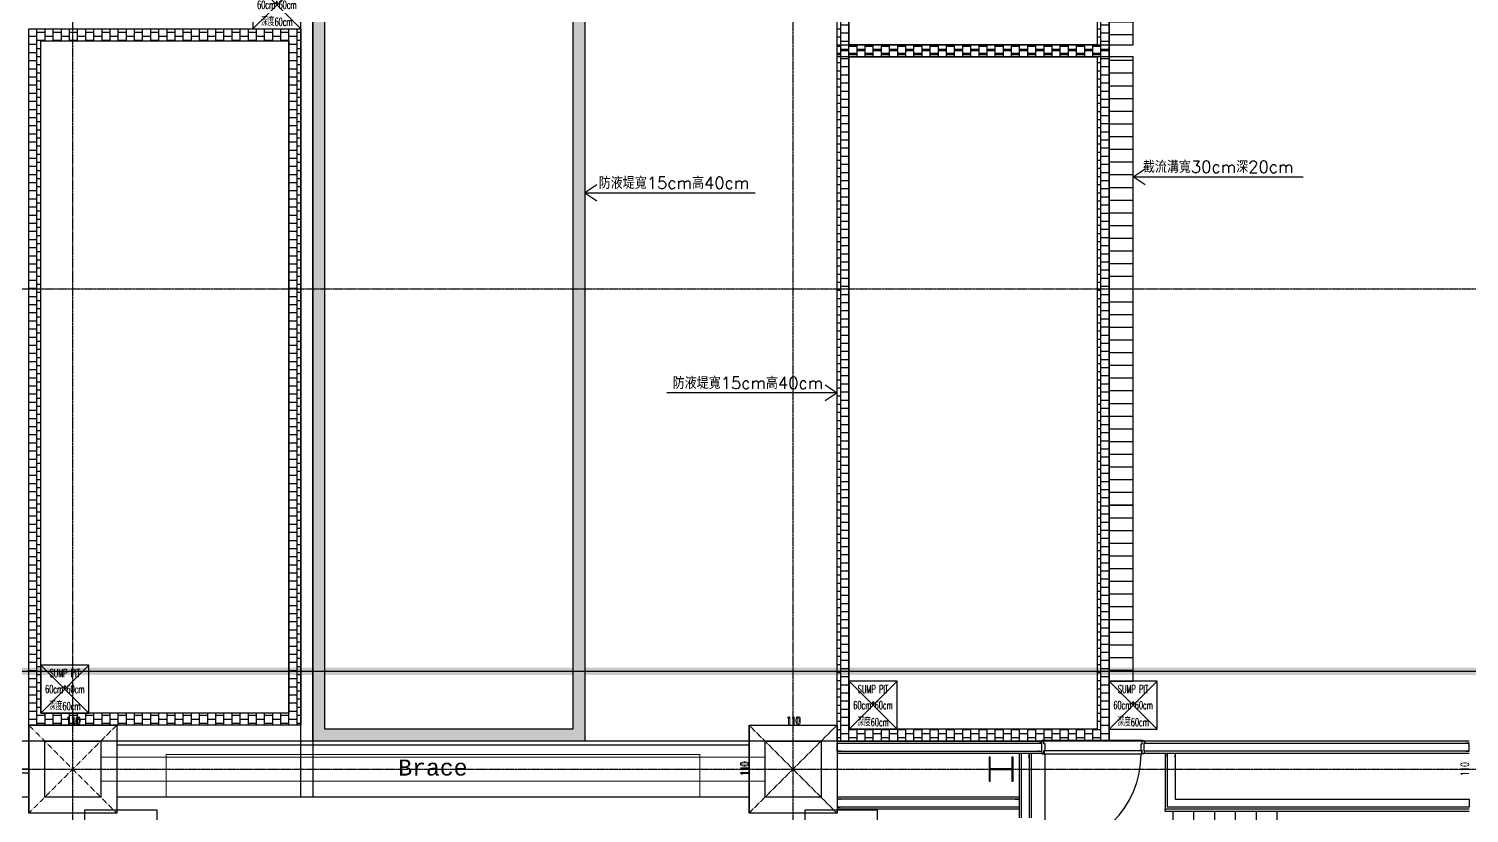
# Model space of a CAD drawing. Header units: millimetres. Extents: x -21841 to 195597, y -1659 to 112111.
# Drawn here: x 12605 to 14405, y 11495 to 12475 of the extents above; entities that cross this region are included whole.
import ezdxf
from ezdxf.enums import TextEntityAlignment as Align

# ---------------------------------------------------------------- set-up
doc = ezdxf.new("R2010")
doc.units = ezdxf.units.MM
doc.linetypes.add('X-N-FAB-L10$0$COL-CEN-LIN', pattern=[3.25, 2.5, -0.25, 0.25, -0.25])
doc.linetypes.add('X-N-FAB-L10$0$HIDDEN', pattern=[0.375, 0.25, -0.125])
for name, color, linetype in [('0-FMCS', 6, 'Continuous'), ('0-XREF', 7, 'Continuous'), ('188K-SM-07-F10-MECH-Nature Gas-Y2257103$0$0-NG', 1, 'Continuous'), ('X-N-FAB-L10$0$0-NC', 8, 'Continuous'), ('X-N-FAB-L10$0$0-ND', 8, 'Continuous'), ('X-N-FAB-L10$0$00-Dike', 5, 'Continuous'), ('X-N-FAB-L10$0$00-SUMP PIT', 3, 'Continuous'), ('X-N-FAB-L10$0$00-截流溝', 8, 'Continuous'), ('X-N-FAB-L10$0$08', 8, 'Continuous'), ('X-N-FAB-L10$0$A-WALL-IN', 8, 'Continuous'), ('X-N-FAB-L10$0$CCL', 8, 'X-N-FAB-L10$0$COL-CEN-LIN'), ('X-N-FAB-L10$0$COL', 8, 'Continuous'), ('X-N-FAB-L10$0$COL-S', 8, 'Continuous'), ('X-N-FAB-L10$0$DOOR', 8, 'Continuous'), ('X-N-FAB-L10$0$DRAIN', 8, 'Continuous'), ('X-N-FAB-L10$0$ST', 8, 'Continuous'), ('X-N-FAB-L10$0$TXT', 8, 'Continuous'), ('X-N-FAB-L10$0$TXT-C', 8, 'Continuous'), ('X-N-FAB-L10$0$WALL-P', 8, 'Continuous'), ('X-N-FAB-L10$0$WALL-RC', 8, 'Continuous'), ('X-S-FAB-L10$0$0-DIM-TXT', 8, 'Continuous'), ('X-S-FAB-L10$0$Steel Frame-188K', 8, 'Continuous')]:
    doc.layers.add(name, color=color, linetype=linetype)
doc.layers.add('X-N-FAB-L10$0$ARC', color=8, linetype='Continuous', lineweight=0)
doc.styles.add('X-N-FAB-L10$0$ATS', font='monotxt.shx', dxfattribs={"bigfont": 'BIGFONT.shx'})
doc.styles.add('X-N-FAB-L10$0$CHINA', font='simplex.shx', dxfattribs={"width": 0.75, "bigfont": 'chineset.shx'})
doc.styles.add('X-N-FAB-L10$0$COL-NUM', font='romanc')
doc.styles.add('X-N-FAB-L10$0$DIM', font='simplex.shx', dxfattribs={"width": 0.67, "bigfont": 'chineset.shx'})
doc.styles.add('X-N-FAB-L10$0$STANDARD', font='SIMPLEX', dxfattribs={"bigfont": 'BIGFONT'})
doc.styles.add('X-S-FAB-L10$0$CHINA', font='simplex.shx', dxfattribs={"width": 0.75, "bigfont": 'chineset.shx'})
doc.styles.add('X-S-FAB-L10$0$Standard', font='', dxfattribs={"width": 0.8})
doc.styles.add('X-S-FAB-L10$0$TG_NOTE_TEXT', font='simplex.shx', dxfattribs={"width": 0.75, "bigfont": 'chineset.shx'})
doc.styles.get('X-S-FAB-L10$0$Standard').set_extended_font_data('Microsoft JhengHei')

# ---------------------------------------------------------------- blocks, each defined once
blk = doc.blocks.new('X-N-FAB-L10$0$SUMP PIT')
at = {"layer": 'X-N-FAB-L10$0$08'}
for p, q in [((-30, 30), (30, -30)), ((-30, -30), (30, 30))]:
    blk.add_line(p, q, dxfattribs=at)
blk.add_lwpolyline([(-30, -30), (30, -30), (30, 30), (-30, 30)], close=True, dxfattribs=at)
at = {"layer": 'X-N-FAB-L10$0$TXT-C', "style": 'X-N-FAB-L10$0$STANDARD', "width": 0.6}
for s, p in [('SUMP PIT', (0, 20)), ('60cm*60cm', (0, 0)), ('深度60cm', (0, -20))]:
    blk.add_text(s, height=10, dxfattribs=at).set_placement(p, align=Align.MIDDLE)
blk = doc.blocks.new('X-N-FAB-L10')
at = {"layer": 'X-N-FAB-L10$0$00-Dike'}
h = blk.add_hatch(dxfattribs=at)
h.set_pattern_fill('AR-B88', color=8, scale=0.05, angle=810)
h.set_pattern_definition([(90, (25862.5, -2018.655), (-10.16, 6e-15), []), (180, (25862.5, -2018.655), (-10.16, -5.08), [10.16, -10.16])])
h.paths.add_polyline_path([(13615, 12440), (13615, 13310), (13955, 13310), (13955, 12440)])
h.paths.add_polyline_path([(13630, 12455), (13630, 13295), (13940, 13295), (13940, 12455)], flags=16)
h = blk.add_hatch(dxfattribs=at)
h.set_pattern_fill('AR-B88', color=8, scale=0.05, angle=810)
h.set_pattern_definition([(90, (25207.5, -2903.655), (-10.16, 6e-15), []), (180, (25207.5, -2903.655), (-10.16, -5.08), [10.16, -10.16])])
h.paths.add_polyline_path([(12960, 11585), (12960, 12955), (13300, 12955), (13300, 11585)])
h.paths.add_polyline_path([(12975, 11600), (12975, 12940), (13285, 12940), (13285, 11600)], flags=16)
h = blk.add_hatch(dxfattribs=at)
h.set_pattern_fill('AR-B88', color=8, scale=0.05, angle=990)
h.set_pattern_definition([(270, (697.5, 26933.655), (10.16, -7e-15), []), (360, (697.5, 26933.655), (10.16, 5.08), [10.16, -10.16])])
h.paths.add_polyline_path([(12945, 12475), (12945, 11605), (12605, 11605), (12605, 12475)])
h.paths.add_polyline_path([(12930, 12460), (12930, 11620), (12620, 11620), (12620, 12460)], flags=16)
h = blk.add_hatch(dxfattribs=at)
h.set_pattern_fill('AR-B88', color=8, scale=0.05, angle=810)
h.set_pattern_definition([(90, (25862.5, -2873.655), (-10.16, 6e-15), []), (180, (25862.5, -2873.655), (-10.16, -5.08), [10.16, -10.16])])
h.paths.add_polyline_path([(13615, 11585), (13615, 12455), (13955, 12455), (13955, 11585)])
h.paths.add_polyline_path([(13630, 11600), (13630, 12440), (13940, 12440), (13940, 11600)], flags=16)
at = {"layer": 'X-N-FAB-L10$0$00-截流溝'}
h = blk.add_hatch(dxfattribs=at)
h.set_pattern_fill('ANSI31', color=8, scale=5, angle=-45)
h.set_pattern_definition([(360, (1130, 26421.923), (6e-15, 15.875), [])])
h.paths.add_polyline_path([(13955, 13250), (13955, 12455), (13985, 12455), (13985, 13250)])
h = blk.add_hatch(dxfattribs=at)
h.set_pattern_fill('ANSI31', color=8, scale=5, angle=-45)
h.set_pattern_definition([(360, (1130, 25611.923), (6e-15, 15.875), [])])
h.paths.add_polyline_path([(13955, 12440), (13955, 11660), (13985, 11660), (13985, 12440)])
at = {"layer": 'DEFPOINTS', "color": 8, "linetype": 'X-N-FAB-L10$0$HIDDEN', "ltscale": 0.1}
for p, q in [((12715, 11605), (12605, 11495)), ((12605, 11605), (12715, 11495)), ((12715, 11605), (12605, 11495)), ((12605, 11605), (12715, 11495)), ((13615, 11605), (13505, 11495)), ((13505, 11605), (13615, 11495)), ((13615, 11605), (13505, 11495)), ((13505, 11605), (13615, 11495))]:
    blk.add_line(p, q, dxfattribs=at)
at = {"layer": 'DEFPOINTS', "color": 8}
for p, q in [((12605, 11605), (12715, 11605)), ((12605, 11605), (12605, 11495)), ((12605, 11605), (12715, 11605)), ((12605, 11605), (12605, 11495)), ((13505, 11605), (13615, 11605)), ((13505, 11605), (13505, 11495)), ((13505, 11605), (13615, 11605)), ((13505, 11605), (13505, 11495))]:
    blk.add_line(p, q, dxfattribs=at)
at = {"layer": 'X-N-FAB-L10$0$00-Dike', "color": 8}
for points in [[(13615, 12440), (13615, 13310), (13955, 13310), (13955, 12440)], [(13630, 12455), (13630, 13295), (13940, 13295), (13940, 12455)], [(12960, 11585), (12960, 12955), (13300, 12955), (13300, 11585)], [(12975, 11600), (12975, 12940), (13285, 12940), (13285, 11600)], [(12945, 12475), (12945, 11605), (12605, 11605), (12605, 12475)], [(12930, 12460), (12930, 11620), (12620, 11620), (12620, 12460)], [(13615, 11585), (13615, 12455), (13955, 12455), (13955, 11585)], [(13630, 11600), (13630, 12440), (13940, 12440), (13940, 11600)]]:
    blk.add_lwpolyline(points, close=True, dxfattribs=at)
for points in [[(13315, 12280), (13300, 12270), (13315, 12260)], [(13600, 12030), (13615, 12020), (13600, 12010)]]:
    blk.add_lwpolyline(points, dxfattribs=at)
at = {"layer": 'X-N-FAB-L10$0$00-截流溝', "color": 8}
for points in [[(13955, 13250), (13955, 12455), (13985, 12455), (13985, 13250)], [(13955, 12440), (13955, 11660), (13985, 11660), (13985, 12440)]]:
    blk.add_lwpolyline(points, close=True, dxfattribs=at)
at = {"layer": 'X-N-FAB-L10$0$08', "color": 8}
for p, q in [((13615, 12440), (13615, 13310)), ((13955, 13310), (13955, 12440)), ((13630, 12455), (13630, 13295)), ((13940, 13295), (13940, 12455)), ((12960, 11585), (12960, 12955)), ((13300, 12955), (13300, 11585)), ((12975, 11600), (12975, 12940)), ((13285, 12940), (13285, 11600)), ((12605, 11605), (12605, 12475)), ((12945, 12475), (12945, 11605)), ((12620, 11620), (12620, 12460)), ((12620, 12460), (12930, 12460)), ((12930, 12460), (12930, 11620)), ((13615, 11585), (13615, 12455)), ((13615, 12455), (13955, 12455)), ((13955, 12440), (13615, 12440)), ((13940, 12455), (13630, 12455)), ((13630, 11600), (13630, 12440)), ((13630, 12440), (13940, 12440)), ((13940, 12440), (13940, 11600)), ((13955, 12455), (13955, 11585)), ((12620, 11680), (12680, 11620)), ((12620, 11620), (12680, 11680)), ((12680, 11680), (12620, 11680)), ((12620, 11680), (12620, 11620)), ((12680, 11620), (12680, 11680)), ((13630, 11660), (13690, 11600)), ((13630, 11600), (13690, 11660)), ((13690, 11660), (13630, 11660)), ((13630, 11660), (13630, 11600)), ((13690, 11600), (13690, 11660)), ((13955, 11660), (14015, 11600)), ((13955, 11600), (14015, 11660)), ((14015, 11660), (13955, 11660)), ((13955, 11660), (13955, 11600)), ((14015, 11600), (14015, 11660)), ((12930, 11620), (12620, 11620)), ((12620, 11620), (12680, 11620)), ((12945, 11605), (12605, 11605)), ((13285, 11600), (12975, 11600)), ((13940, 11600), (13630, 11600)), ((13630, 11600), (13690, 11600)), ((13955, 11600), (14015, 11600)), ((13300, 11585), (12960, 11585)), ((13955, 11585), (13615, 11585))]:
    blk.add_line(p, q, dxfattribs=at)
at = {"layer": 'X-N-FAB-L10$0$08', "color": 8, "linetype": 'Continuous'}
for p, q in [((13955, 12467.798), (13985, 12467.798)), ((13955, 12435.673), (13985, 12435.673)), ((13955, 12419.798), (13985, 12419.798)), ((13955, 12403.923), (13985, 12403.923)), ((13955, 12388.048), (13985, 12388.048)), ((13955, 12372.173), (13985, 12372.173)), ((13955, 12356.298), (13985, 12356.298)), ((13955, 12340.423), (13985, 12340.423)), ((13955, 12324.548), (13985, 12324.548)), ((13955, 12308.673), (13985, 12308.673)), ((13955, 12292.798), (13985, 12292.798)), ((13955, 12276.923), (13985, 12276.923)), ((13955, 12261.048), (13985, 12261.048)), ((13955, 12245.173), (13985, 12245.173)), ((13955, 12229.298), (13985, 12229.298)), ((13955, 12213.423), (13985, 12213.423)), ((13955, 12197.548), (13985, 12197.548)), ((13955, 12181.673), (13985, 12181.673)), ((13955, 12165.798), (13985, 12165.798)), ((13955, 12149.923), (13985, 12149.923)), ((13955, 12134.048), (13985, 12134.048)), ((13955, 12118.173), (13985, 12118.173)), ((13955, 12102.298), (13985, 12102.298)), ((13955, 12086.423), (13985, 12086.423)), ((13955, 12070.548), (13985, 12070.548)), ((13955, 12054.673), (13985, 12054.673)), ((13955, 12038.798), (13985, 12038.798)), ((13955, 12022.923), (13985, 12022.923)), ((13955, 12007.048), (13985, 12007.048)), ((13955, 11991.173), (13985, 11991.173)), ((13955, 11975.298), (13985, 11975.298)), ((13955, 11959.423), (13985, 11959.423)), ((13955, 11943.548), (13985, 11943.548)), ((13955, 11927.673), (13985, 11927.673)), ((13955, 11911.798), (13985, 11911.798)), ((13955, 11895.923), (13985, 11895.923)), ((13955, 11880.048), (13985, 11880.048)), ((13955, 11864.173), (13985, 11864.173)), ((13955, 11848.298), (13985, 11848.298)), ((13955, 11832.423), (13985, 11832.423)), ((13955, 11816.548), (13985, 11816.548)), ((13955, 11800.673), (13985, 11800.673)), ((13955, 11784.798), (13985, 11784.798)), ((13955, 11768.923), (13985, 11768.923)), ((13955, 11753.048), (13985, 11753.048)), ((13955, 11737.173), (13985, 11737.173)), ((13955, 11721.298), (13985, 11721.298)), ((13955, 11705.423), (13985, 11705.423)), ((13955, 11689.548), (13985, 11689.548)), ((13955, 11673.673), (13985, 11673.673))]:
    blk.add_line(p, q, dxfattribs=at)
at = {"layer": 'X-N-FAB-L10$0$A-WALL-IN', "color": 8}
for p, q in [((12945, 11585), (12945, 13390)), ((12960, 13390), (12960, 11585)), ((14197.5, 11585), (12065, 11585)), ((12960, 11585), (12945, 11585))]:
    blk.add_line(p, q, dxfattribs=at)
blk.add_lwpolyline([(12945, 13390), (12960, 13390), (12960, 11515), (12945, 11515)], close=True, dxfattribs=at)
at = {"layer": 'X-N-FAB-L10$0$ARC', "color": 8}
for p, q in [((13999, 11585), (13999, 11583.75)), ((13999, 11583.75), (14000, 11583.75)), ((14000, 11583.75), (14000, 11585)), ((13525, 11565), (12695, 11565)), ((12695, 11565), (12695, 11535)), ((13443.5, 11568.5), (12776.5, 11568.5)), ((12776.5, 11568.5), (12776.5, 11515)), ((13443.5, 11515), (13443.5, 11568.5)), ((13525, 11535), (13525, 11565)), ((12695, 11535), (13525, 11535))]:
    blk.add_line(p, q, dxfattribs=at)
blk.add_arc((13999.5, 11585.125), 0.516, 194.088272, 345.911728, dxfattribs=at)
at = {"layer": 'X-N-FAB-L10$0$CCL', "color": 8}
for p, q in [((12660, 10600), (12660, 19760)), ((13560, 10600), (13560, 19760)), ((-720, 12150), (27370, 12150)), ((-720, 11550), (27370, 11550))]:
    blk.add_line(p, q, dxfattribs=at)
at = {"layer": 'X-N-FAB-L10$0$COL', "color": 8, "ltscale": 0.1}
for p, q in [((12605, 11605), (12715, 11605)), ((12605, 11495), (12605, 11605)), ((12605, 11605), (12715, 11605)), ((12605, 11495), (12605, 11605)), ((12715, 11605), (12715, 11495)), ((12715, 11605), (12715, 11495)), ((13505, 11605), (13615, 11605)), ((13505, 11495), (13505, 11605)), ((13505, 11605), (13615, 11605)), ((13505, 11495), (13505, 11605)), ((13615, 11605), (13615, 11495)), ((13615, 11605), (13615, 11495)), ((12715, 11495), (12605, 11495)), ((12715, 11495), (12605, 11495)), ((13615, 11495), (13505, 11495)), ((13615, 11495), (13505, 11495))]:
    blk.add_line(p, q, dxfattribs=at)
at = {"layer": 'X-N-FAB-L10$0$COL-S', "color": 8}
for p, q in [((12625, 11585), (12695, 11585)), ((12625, 11515), (12625, 11585)), ((12625, 11585), (12695, 11585)), ((12625, 11515), (12625, 11585)), ((12695, 11585), (12695, 11515)), ((12695, 11585), (12695, 11515)), ((13525, 11585), (13595, 11585)), ((13525, 11515), (13525, 11585)), ((13525, 11585), (13595, 11585)), ((13525, 11515), (13525, 11585)), ((13595, 11585), (13595, 11515)), ((13595, 11585), (13595, 11515)), ((12695, 11515), (12625, 11515)), ((12695, 11515), (12625, 11515)), ((13595, 11515), (13525, 11515)), ((13595, 11515), (13525, 11515))]:
    blk.add_line(p, q, dxfattribs=at)
at = {"layer": 'X-N-FAB-L10$0$DOOR', "color": 8}
for p, q in [((13870, 11583.75), (13870, 11585)), ((13871, 11583.75), (13870, 11583.75)), ((13873.5, 11586), (13871, 11586)), ((13871, 11586), (13871, 11583.5)), ((13871, 11585), (13871, 11583.75)), ((13996.5, 11586), (13873.5, 11586)), ((13873.5, 11581.5), (13873.5, 11586)), ((13875, 11581.5), (13873.5, 11581.5)), ((13875, 11573.5), (13875, 11581.5)), ((13995, 11573.5), (13995, 11581.5)), ((13995, 11581.5), (13996.5, 11581.5)), ((13996.5, 11581.5), (13996.5, 11586)), ((13996.5, 11586), (13999, 11586)), ((13999, 11586), (13999, 11583.5)), ((13871, 11571.5), (13871, 11569)), ((13871, 11569), (13873.5, 11569)), ((13873.5, 11569), (13873.5, 11573.5)), ((13873.5, 11573.5), (13875, 11573.5)), ((13996, 11573), (13874, 11573)), ((13874, 11573), (13874, 11569)), ((13874, 11569), (13996, 11569)), ((13875, 11449), (13875, 11569)), ((13996.5, 11573.5), (13995, 11573.5)), ((13996, 11569), (13996, 11573)), ((13996.5, 11569), (13996.5, 11573.5)), ((13999, 11569), (13996.5, 11569)), ((13999, 11571.5), (13999, 11569))]:
    blk.add_line(p, q, dxfattribs=at)
for centre, radius, start, end in [((13870.5, 11585.125), 0.516, 194.088272, 345.911728), ((13875, 11569), 120, 270, 0)]:
    blk.add_arc(centre, radius, start, end, dxfattribs=at)
at = {"layer": 'X-N-FAB-L10$0$DRAIN', "color": 8}
for p, q in [((13955, 13250), (13955, 12455)), ((13985, 12455), (13985, 13250)), ((13955, 12455), (13985, 12455)), ((13955, 12440), (13955, 11660)), ((13985, 12440), (13955, 12440)), ((13985, 11660), (13985, 12440)), ((13955, 11660), (13985, 11660))]:
    blk.add_line(p, q, dxfattribs=at)
at = {"layer": 'X-N-FAB-L10$0$ST', "color": 8}
for p, q in [((14035, 11372), (14035, 11497)), ((14061, 11372), (14061, 11497)), ((14087, 11372), (14087, 11497)), ((14113, 11372), (14113, 11497)), ((14139, 11372), (14139, 11497)), ((14165, 11372), (14165, 11497))]:
    blk.add_line(p, q, dxfattribs=at)
at = {"layer": 'X-N-FAB-L10$0$TXT', "color": 8}
for points in [[(14000, 12280), (13985, 12290), (14000, 12300)], [(13985, 12290), (14197.62, 12290)], [(13300, 12270), (13512.601, 12270)], [(13615, 12020), (13402.399, 12020)]]:
    blk.add_lwpolyline(points, dxfattribs=at)
at = {"layer": 'X-N-FAB-L10$0$WALL-P', "color": 8}
for p, q in [((13505, 11585), (12715, 11585)), ((13505, 11580), (12715, 11580)), ((13615, 11585), (13871, 11585)), ((13615, 11582.5), (13871, 11582.5)), ((13615, 11572.5), (13615, 11582.5)), ((13615, 11582.5), (13619, 11582.5)), ((13619, 11582.5), (13619, 11581.5)), ((13871, 11582.5), (13867, 11582.5)), ((13867, 11582.5), (13867, 11581.5)), ((13871, 11572.5), (13871, 11582.5)), ((14405, 11585), (13999, 11585)), ((13999, 11582.5), (14405, 11582.5)), ((13999, 11572.5), (13999, 11582.5)), ((13999, 11582.5), (14003, 11582.5)), ((14003, 11582.5), (14003, 11581.5)), ((14405, 11582.5), (14401, 11582.5)), ((14401, 11582.5), (14401, 11581.5)), ((14405, 11572.5), (14405, 11582.5)), ((13615, 11572.5), (13871, 11572.5)), ((13619, 11572.5), (13615, 11572.5)), ((13615, 11570), (13871, 11570)), ((13619, 11573.5), (13619, 11572.5)), ((13806.5, 11565), (13805, 11565)), ((13805, 11565), (13805, 11535)), ((13806.5, 11550.5), (13806.5, 11565)), ((13835, 11565), (13833.5, 11565)), ((13833.5, 11565), (13833.5, 11550.5)), ((13835, 11535), (13835, 11565)), ((13842.5, 11569.6), (13842.5, 11489)), ((13845, 11569.6), (13845, 11489)), ((13855, 11569.6), (13845, 11569.6)), ((13845, 11569.6), (13845, 11565.6)), ((13845, 11565.6), (13846, 11565.6)), ((13854, 11565.6), (13855, 11565.6)), ((13855, 11569.6), (13855, 11489)), ((13855, 11565.6), (13855, 11569.6)), ((13857.5, 11569.6), (13857.5, 11489)), ((13867, 11573.5), (13867, 11572.5)), ((13867, 11572.5), (13871, 11572.5)), ((14405, 11572.5), (13999, 11572.5)), ((14003, 11572.5), (13999, 11572.5)), ((13999, 11570), (14405, 11570)), ((14003, 11573.5), (14003, 11572.5)), ((14025, 11570), (14025, 11500)), ((14027.5, 11570), (14027.5, 11502.5)), ((14027.5, 11566), (14027.5, 11570)), ((14027.5, 11570), (14037.5, 11570)), ((14028.5, 11566), (14027.5, 11566)), ((14037.5, 11566), (14036.5, 11566)), ((14037.5, 11570), (14037.5, 11512.5)), ((14037.5, 11570), (14037.5, 11566)), ((14401, 11573.5), (14401, 11572.5)), ((14401, 11572.5), (14405, 11572.5)), ((12605, 11550), (11815, 11550)), ((12605, 11545), (11815, 11545)), ((13833.5, 11550.5), (13806.5, 11550.5)), ((13806.5, 11535), (13806.5, 11549.5)), ((13806.5, 11549.5), (13833.5, 11549.5)), ((13833.5, 11549.5), (13833.5, 11535)), ((13805, 11535), (13806.5, 11535)), ((13833.5, 11535), (13835, 11535)), ((13842.5, 11515), (13615, 11515)), ((13842.5, 11512.5), (13615, 11512.5)), ((13619, 11512.5), (13615, 11512.5)), ((13615, 11512.5), (13615, 11502.5)), ((13842.5, 11502.5), (13615, 11502.5)), ((13615, 11502.5), (13619, 11502.5)), ((13619, 11511.5), (13619, 11512.5)), ((13619, 11502.5), (13619, 11503.5)), ((13838.5, 11511.5), (13838.5, 11512.5)), ((13838.5, 11512.5), (13842.5, 11512.5)), ((13838.5, 11502.5), (13838.5, 11503.5)), ((13842.5, 11502.5), (13838.5, 11502.5)), ((13842.5, 11512.5), (13842.5, 11502.5)), ((14405, 11502.5), (14027.5, 11502.5)), ((14037.5, 11512.5), (14405, 11512.5)), ((14401, 11511.5), (14401, 11512.5)), ((14401, 11512.5), (14405, 11512.5)), ((14401, 11502.5), (14401, 11503.5)), ((14405, 11502.5), (14401, 11502.5)), ((14405, 11512.5), (14405, 11502.5)), ((13842.5, 11500), (13615, 11500)), ((14405, 11500), (14025, 11500)), ((14025, 11497), (14025, 11500)), ((14405, 11497), (14025, 11497))]:
    blk.add_line(p, q, dxfattribs=at)
at = {"layer": 'X-N-FAB-L10$0$WALL-RC', "color": 8}
for p, q in [((12605, 11515), (11815, 11515)), ((13505, 11515), (12715, 11515))]:
    blk.add_line(p, q, dxfattribs=at)
at = {"layer": 'X-N-FAB-L10$0$00-SUMP PIT', "color": 8}
for p in [(12915, 12505), (12650, 11650), (13660, 11630), (13985, 11630)]:
    blk.add_blockref('X-N-FAB-L10$0$SUMP PIT', p, dxfattribs=at)
at = {"layer": 'DEFPOINTS', "color": 8, "style": 'X-N-FAB-L10$0$DIM', "width": 0.67}
for p in [(12652.662, 11605.5), (13552.662, 11605.5)]:
    blk.add_text('110', height=10, dxfattribs=at).set_placement(p)
blk.add_text('110', height=10, rotation=90, dxfattribs=at).set_placement((13504.5, 11542.662))
at = {"layer": 'DEFPOINTS', "color": 8, "char_height": 10, "attachment_point": 5, "style": 'X-N-FAB-L10$0$DIM'}
for insert in [(12660, 11610.5), (13560, 11610.5)]:
    blk.add_mtext('\\A1;110', dxfattribs=dict(at, insert=insert))
at = {"layer": 'DEFPOINTS', "color": 8, "char_height": 10, "attachment_point": 5, "rotation": 90, "style": 'X-N-FAB-L10$0$DIM'}
for insert in [(13499.5, 11550), (14399.5, 11550)]:
    blk.add_mtext('\\A1;110', dxfattribs=dict(at, insert=insert))
at = {"layer": 'X-N-FAB-L10$0$0-NC', "color": 8, "style": 'X-N-FAB-L10$0$COL-NUM'}
for p in [(1860, 19880), (2760, 19880), (3660, 19880), (4560, 19880), (5460, 19880), (6360, 19880), (7260, 19880), (8160, 19880), (9060, 19880), (9960, 19880), (10860, 19880), (11760, 19880), (12660, 19880), (13560, 19880), (14460, 19880), (15360, 19880), (16260, 19880), (17160, 19880), (18060, 19880), (18960, 19880), (19860, 19880), (20760, 19880), (21660, 19880), (22560, 19880), (-840, 13950), (-840, 13350), (-840, 12750), (-840, 12150), (-840, 11550), (-840, 10750)]:
    blk.add_attdef('GRID-Y', text='', height=120, dxfattribs=at).set_placement(p, align=Align.MIDDLE_CENTER)
at = {"layer": 'X-N-FAB-L10$0$0-ND', "color": 8, "style": 'X-N-FAB-L10$0$CHINA'}
blk.add_attdef('NO', text='', height=33.333, dxfattribs=at).set_placement((23327.5, 11380), align=Align.MIDDLE)
at = {"layer": 'X-N-FAB-L10$0$ARC', "color": 8, "style": 'X-N-FAB-L10$0$ATS'}
blk.add_text('Brace', height=20, dxfattribs=at).set_placement((13110, 11552), align=Align.MIDDLE_CENTER)
at = {"layer": 'X-N-FAB-L10$0$TXT', "color": 8, "style": 'X-N-FAB-L10$0$CHINA'}
for s, p in [('截流溝寬30cm深20cm', (14091.31, 12295)), ('防液堤寬15cm高40cm', (13411.301, 12275)), ('防液堤寬15cm高40cm', (13503.699, 12025))]:
    blk.add_text(s, height=15, dxfattribs=at).set_placement(p, align=Align.CENTER)
blk = doc.blocks.new('188K-SM-07-F10-MECH-Nature Gas-Y2257103')
at = {"layer": '188K-SM-07-F10-MECH-Nature Gas-Y2257103$0$0-NG'}
blk.add_line((6264.9, 11672.3), (23710, 11672.3), dxfattribs=at)
at = {"layer": '188K-SM-07-F10-MECH-Nature Gas-Y2257103$0$0-NG', "const_width": 8.9}
blk.add_lwpolyline([(6264.9, 9504), (6264.9, 11672.3), (23710, 11672.3), (23710, 13447.9), (25058.3, 13447.9), (25058.3, 15942.5)], dxfattribs=at)
blk = doc.blocks.new('X-S-FAB-L10')
at = {"layer": 'X-S-FAB-L10$0$Steel Frame-188K'}
blk.add_lwpolyline([(11085, 11464), (11835, 11464), (11835, 11499), (11925, 11499), (11925, 11464), (12675, 11464), (12675, 11499), (12765, 11499), (12765, 11464), (13575, 11464), (13575, 11499), (13665, 11499), (13665, 11409), (13630, 11409), (13630, 11089.706), (13665, 11089.706), (13665, 10999.706), (13630, 10999.706), (13630, 10708.606), (13665, 10708.606), (13665, 10673.606), (14507.247, 10673.606)], dxfattribs=at)
at = {"style": 'X-S-FAB-L10$0$TG_NOTE_TEXT', "width": 0.5, "flags": 1}
for p in [(7463.301, 9020), (18268.251, 8649), (11197.77, 4800.167), (16485.801, 4800.167), (25420.27, 2635), (13360, 320.001, 0), (7463.301, -33.333)]:
    blk.add_attdef('WH', text='', height=20, dxfattribs=at).set_placement(p, align=Align.BOTTOM_LEFT)
at = {"width": 0.5}
for style, p in [('X-S-FAB-L10$0$TG_NOTE_TEXT', (7585, 9020)), ('X-S-FAB-L10$0$TG_NOTE_TEXT', (18389.95, 8649)), ('X-S-FAB-L10$0$TG_NOTE_TEXT', (11117.5, 4813.5)), ('X-S-FAB-L10$0$TG_NOTE_TEXT', (16607.5, 4813.5)), ('X-S-FAB-L10$0$TG_NOTE_TEXT', (25350, 2635)), ('X-S-FAB-L10$0$Standard', (13129.375, 325.001, 0)), ('X-S-FAB-L10$0$TG_NOTE_TEXT', (7585, -20))]:
    blk.add_attdef('DESC', text='', height=10, dxfattribs=dict(at, style=style)).set_placement(p, align=Align.BOTTOM_LEFT)
for tag, style, p in [('TYPE', 'X-S-FAB-L10$0$TG_NOTE_TEXT', (7619.286, 9020)), ('NO', 'X-S-FAB-L10$0$TG_NOTE_TEXT', (7650.095, 9020)), ('TYPE', 'X-S-FAB-L10$0$TG_NOTE_TEXT', (18424.236, 8649)), ('NO', 'X-S-FAB-L10$0$TG_NOTE_TEXT', (18455.045, 8649)), ('NO', 'X-S-FAB-L10$0$TG_NOTE_TEXT', (11088.595, 4813.5)), ('TYPE', 'X-S-FAB-L10$0$TG_NOTE_TEXT', (11151.786, 4813.5)), ('TYPE', 'X-S-FAB-L10$0$TG_NOTE_TEXT', (16641.786, 4813.5)), ('NO', 'X-S-FAB-L10$0$TG_NOTE_TEXT', (16672.595, 4813.5)), ('NO', 'X-S-FAB-L10$0$TG_NOTE_TEXT', (25313, 2635)), ('TYPE', 'X-S-FAB-L10$0$TG_NOTE_TEXT', (25350, 2635)), ('NO', 'X-S-FAB-L10$0$Standard', (13100, 320.001, 0)), ('TYPE', 'X-S-FAB-L10$0$Standard', (13129.375, 320.001, 0)), ('TYPE', 'X-S-FAB-L10$0$TG_NOTE_TEXT', (7619.286, -20)), ('NO', 'X-S-FAB-L10$0$TG_NOTE_TEXT', (7650.095, -20))]:
    blk.add_attdef(tag, text='', height=10, dxfattribs=dict(at, style=style)).set_placement(p, align=Align.BOTTOM_RIGHT)
at = {"style": 'X-S-FAB-L10$0$TG_NOTE_TEXT', "width": 0.5, "flags": 1}
for rotation, p in [(180, (43, 7480)), (180, (943, 7480)), (90, (24310, 3717.77)), (270, (17080, 1711.699))]:
    blk.add_attdef('WH', text='', height=20, rotation=rotation, dxfattribs=at).set_placement(p, align=Align.BOTTOM_LEFT)
at = {"width": 0.5}
for rotation, style, p in [(180, 'X-S-FAB-L10$0$Standard', (317.625, 7480)), (180, 'X-S-FAB-L10$0$Standard', (1217.625, 7480)), (90, 'X-S-FAB-L10$0$TG_NOTE_TEXT', (24310, 3647.5)), (270, 'X-S-FAB-L10$0$TG_NOTE_TEXT', (17080, 1605))]:
    blk.add_attdef('DESC', text='', height=10, rotation=rotation, dxfattribs=dict(at, style=style)).set_placement(p, align=Align.BOTTOM_LEFT)
for tag, rotation, style, p in [('TYPE', 180, 'X-S-FAB-L10$0$Standard', (317.625, 7480)), ('NO', 180, 'X-S-FAB-L10$0$Standard', (347, 7480)), ('TYPE', 180, 'X-S-FAB-L10$0$Standard', (1217.625, 7480)), ('NO', 180, 'X-S-FAB-L10$0$Standard', (1247, 7480)), ('TYPE', 90, 'X-S-FAB-L10$0$TG_NOTE_TEXT', (24310, 3647.5)), ('NO', 90, 'X-S-FAB-L10$0$TG_NOTE_TEXT', (24310, 3610.5)), ('TYPE', 270, 'X-S-FAB-L10$0$TG_NOTE_TEXT', (17080, 1605)), ('NO', 270, 'X-S-FAB-L10$0$TG_NOTE_TEXT', (17080, 1573))]:
    blk.add_attdef(tag, text='', height=10, rotation=rotation, dxfattribs=dict(at, style=style)).set_placement(p, align=Align.BOTTOM_RIGHT)
at = {"layer": 'X-S-FAB-L10$0$0-DIM-TXT', "style": 'X-S-FAB-L10$0$CHINA', "width": 0.75}
for p in [(667.414, 7855.1, -2689.4), (22627.353, 6728.814), (25644.722, 6728.814), (24778.787, 5569.051), (1118.252, 4980), (417.801, 4594.623), (23874.84, 4355), (22927.43, 4330.122), (23749.869, 3901.367), (417.801, 3765.236), (1118.252, 3730), (417.801, 3115.79), (536.882, 2227.832), (16908.994, 1782.652), (888.445, 880.466), (16977.43, 750), (18878.841, 750), (25641.221, 553.233), (21364.03, 526.894)]:
    blk.add_attdef('HIG', text='', height=80, dxfattribs=at).set_placement(p, align=Align.MIDDLE_LEFT)

msp = doc.modelspace()

# ---------------------------------------------------------------- block references
at = {"layer": '0-FMCS', "color": 5}
for name in ['X-N-FAB-L10', '188K-SM-07-F10-MECH-Nature Gas-Y2257103', 'X-S-FAB-L10']:
    msp.add_blockref(name, (0, 0), dxfattribs=at)
at = {"layer": '0-XREF'}
msp.add_blockref('X-N-FAB-L10', (0, 0), dxfattribs=at)

doc.saveas('drawing.dxf')
